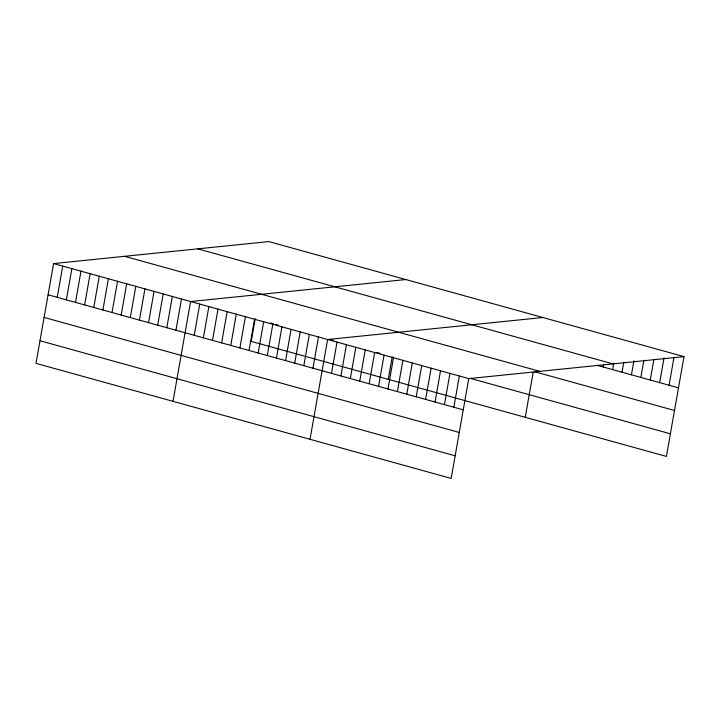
<?xml version="1.0" encoding="UTF-8"?>
<svg xmlns="http://www.w3.org/2000/svg" width="720" height="720" viewBox="0 0 720 720"><rect width="100%" height="100%" fill="white"/><g stroke="black" fill="none" stroke-linecap="round" stroke-linejoin="round"><path stroke-width="1.08" d="M684 356.625L268.83 241.587L53.595 263.574L36 363.375L451.17 478.413L468.765 378.612L684 356.625L666.405 456.426L251.235 341.388L255.222 318.762M57.222 297.333L62.73 266.103M66.357 299.862L71.865 268.632M75.492 302.4L81 271.161M84.627 304.929L90.135 273.699M93.762 307.458L99.27 276.228M102.897 309.987L108.396 278.757M112.032 312.516L117.531 281.286M121.158 315.054L126.666 283.815M130.293 317.583L135.801 286.353M139.428 320.112L144.936 288.882M148.563 322.641L154.071 291.411M157.698 325.17L163.206 293.94M166.833 327.699L172.341 296.469M175.968 330.237L181.467 299.007M173.007 401.337L190.602 301.536L405.837 279.549M194.229 335.295L199.737 304.065M203.364 337.824L208.872 306.594M212.499 340.353L218.007 309.123M221.634 342.891L227.142 311.661M230.769 345.42L236.277 314.19M239.904 347.949L245.403 316.719M249.03 350.478L254.538 319.248M258.165 353.007L263.673 321.777M267.3 355.545L272.808 324.315M276.435 358.074L281.943 326.844M285.57 360.603L291.078 329.373M294.705 363.132L300.213 331.902M303.84 365.661L309.339 334.431M312.966 368.199L318.474 336.969M310.014 439.299L327.609 339.498L542.844 317.511M331.515 373.338L337.023 342.108M340.929 375.939L346.428 344.709M350.334 378.549L355.842 347.319M359.748 381.159L365.256 349.929M369.153 383.76L374.661 352.53M378.567 386.37L384.075 355.14M388.242 379.35L392.229 356.724M387.981 388.98L393.48 357.75M397.386 391.59L402.894 360.36M406.8 394.191L412.308 362.961M416.205 396.801L421.713 365.571M425.619 399.411L431.127 368.181M435.033 402.012L440.541 370.782M444.438 404.622L449.946 373.392M453.852 407.232L459.36 376.002M525.24 417.312L533.178 372.339M603.207 366.993L603.585 364.842M612.621 369.603L613.755 363.141M622.026 372.213L623.736 362.52M631.44 374.814L633.906 360.819M640.854 377.424L643.887 360.198M650.259 380.034L653.868 359.568M659.673 382.635L664.038 357.867M669.087 385.245L674.019 357.246M197.802 248.841L612.972 363.879M596.934 365.256L678.492 387.855M124.623 256.32L539.793 371.358M534.393 371.664L674.505 410.481M270.441 322.983L273.492 323.82M275.517 324.387L278.559 325.233M330.318 339.57L333.369 340.416M377.001 352.503L380.052 353.349M470.376 378.378L670.392 433.8M53.595 263.574L468.765 378.612M48.087 294.804L463.266 409.842M44.1 317.43L459.27 432.468M39.987 340.749L455.157 455.787"/></g></svg>
